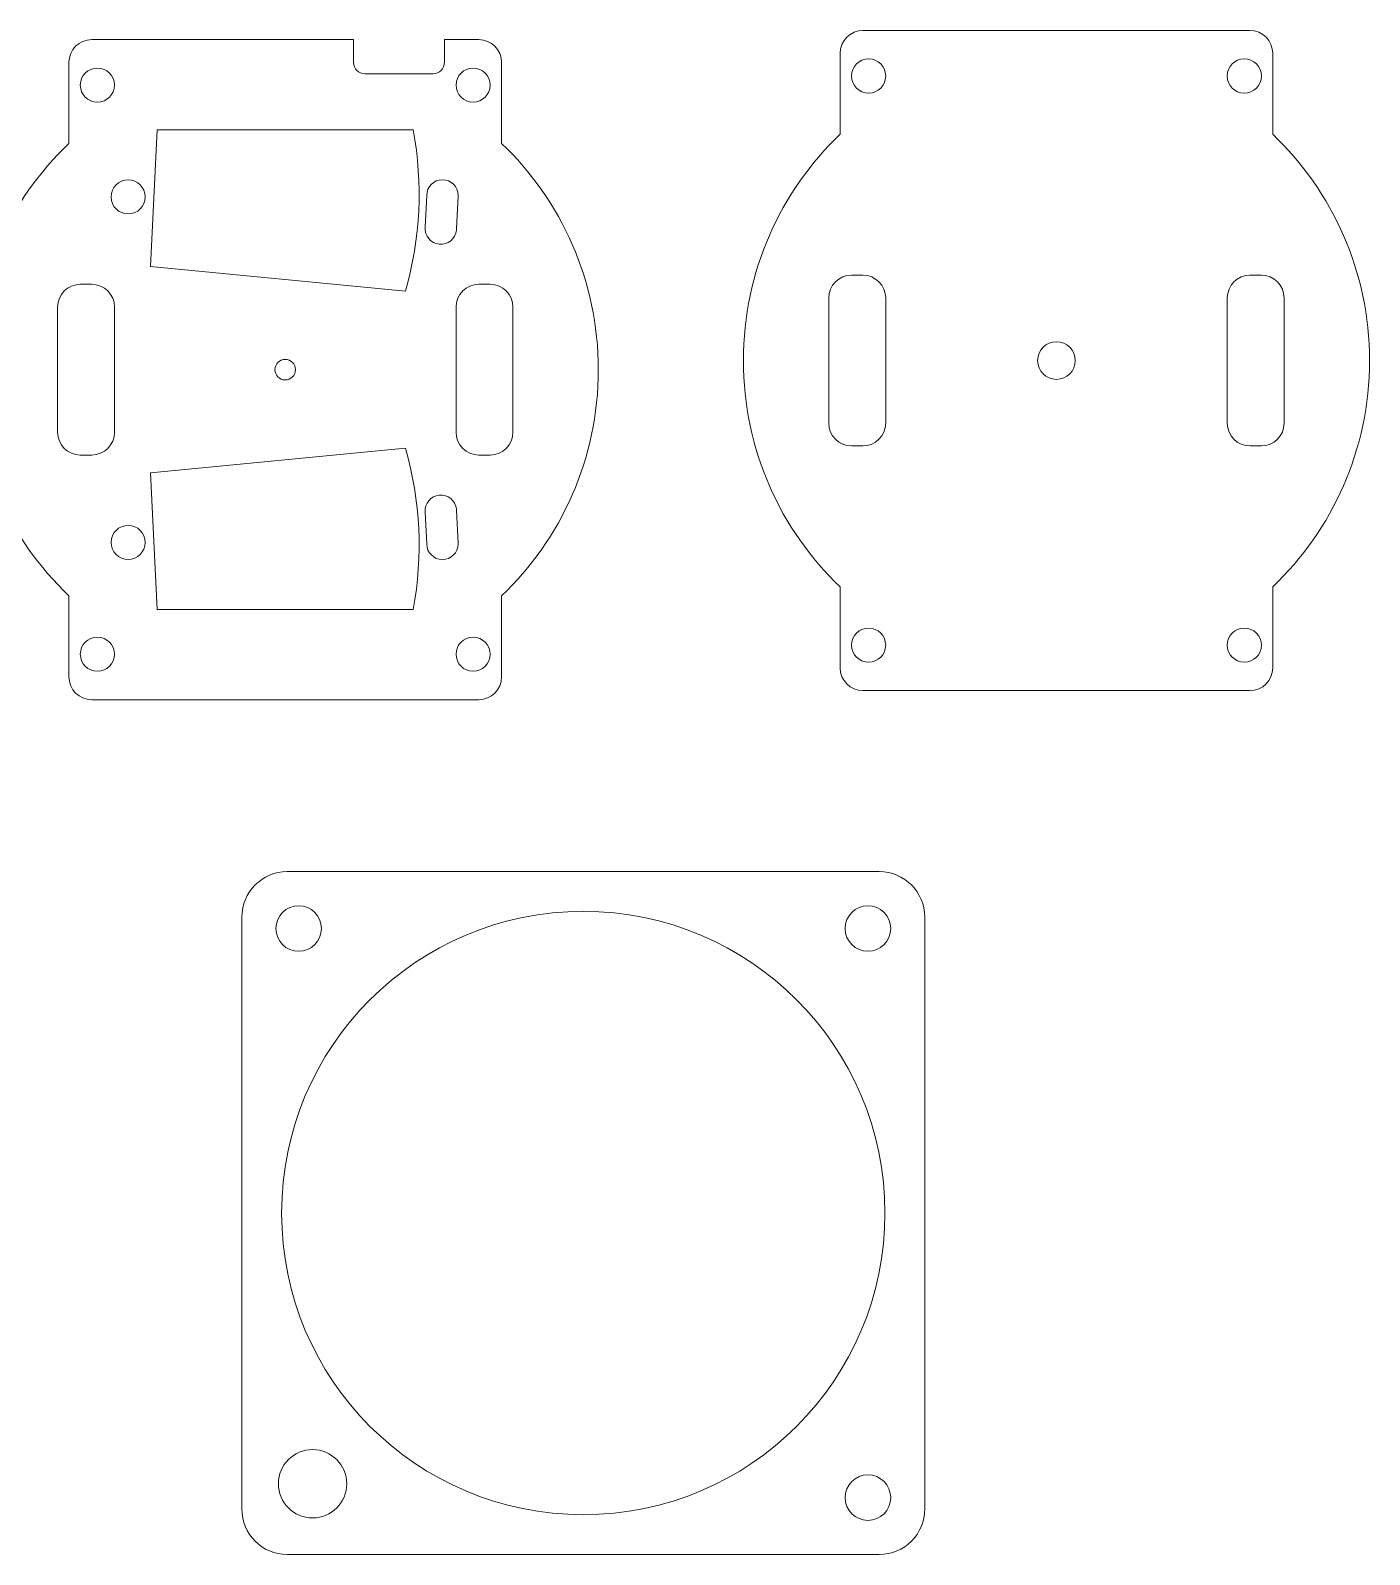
# Model space of a CAD drawing. Header units: millimetres. Extents: x -129 to 122, y -58 to 76.
# Drawn here: x 4.3 to 121.9, y -58.1 to 75.8 of the extents above; entities that cross this region are included whole.
import ezdxf

# ---------------------------------------------------------------- set-up
doc = ezdxf.new("R2010")
doc.units = ezdxf.units.MM
doc.header["$MEASUREMENT"] = 0
doc.layers.add('Layer 1', color=7, linetype='Continuous')

msp = doc.modelspace()

# ---------------------------------------------------------------- linework, layer by layer
at = {"layer": 'Layer 1', "lineweight": 9}
for centre, major_axis in [((10.2048, 71.0213), (0, 1.5)), ((43.2048, 71.0213), (0, 1.5)), ((77.9468, 71.8196), (0, 1.5)), ((110.9468, 71.8196), (0, 1.5)), ((94.4468, 46.8196), (0, 1.65)), ((26.7048, 46.0213), (0, 0.9)), ((77.9468, 21.8196), (0, 1.5)), ((110.9468, 21.8196), (0, 1.5)), ((10.2048, 21.0213), (0, 1.5)), ((43.2048, 21.0213), (0, 1.5)), ((27.8858, -3.0757), (0, 2)), ((77.8858, -3.0757), (0, 2)), ((29.1042, -51.8573), (0, 3)), ((77.8858, -53.0757), (0, 2))]:
    msp.add_ellipse(centre, major_axis=major_axis, ratio=1, dxfattribs=at)
at = {"layer": 'Layer 1', "color": 2, "lineweight": 9}
msp.add_ellipse((52.8858, -28.0757), major_axis=(0, 26.5), ratio=1, dxfattribs=at)
at = {"layer": 'Layer 1', "lineweight": 9}
for points, knots in [([(45.7048, 73.0213), (45.7048, 73.0213), (45.7048, 65.9023), (45.7048, 65.9023), (45.7048, 65.9023), (50.9424, 60.8953), (54.2048, 53.8393), (54.2048, 46.0213), (54.2048, 46.0213), (54.2048, 38.2033), (50.9424, 31.1473), (45.7048, 26.1403), (45.7048, 26.1403), (45.7048, 26.1403), (45.7048, 19.0213), (45.7048, 19.0213), (45.7048, 19.0213), (45.7048, 17.9213), (44.8048, 17.0213), (43.7048, 17.0213), (43.7048, 17.0213), (43.7048, 17.0213), (9.7048, 17.0213), (9.7048, 17.0213), (9.7048, 17.0213), (8.6048, 17.0213), (7.7048, 17.9213), (7.7048, 19.0213), (7.7048, 19.0213), (7.7048, 19.0213), (7.7048, 26.1403), (7.7048, 26.1403), (7.7048, 26.1403), (2.4672, 31.1473), (-0.7952, 38.2033), (-0.7952, 46.0213), (-0.7952, 46.0213), (-0.7952, 53.8393), (2.4672, 60.8953), (7.7048, 65.9023), (7.7048, 65.9023), (7.7048, 65.9023), (7.7048, 73.0213), (7.7048, 73.0213), (7.7048, 73.0213), (7.7048, 74.1213), (8.6048, 75.0213), (9.7048, 75.0213), (9.7048, 75.0213), (9.7048, 75.0213), (32.6957, 75.0213), (32.6957, 75.0213), (32.6957, 75.0213), (32.6957, 75.0213), (32.6957, 73.0213), (32.6957, 73.0213), (32.6957, 73.0213), (32.6957, 72.4713), (33.1457, 72.0213), (33.6957, 72.0213), (33.6957, 72.0213), (33.6957, 72.0213), (39.6957, 72.0213), (39.6957, 72.0213), (39.6957, 72.0213), (40.2457, 72.0213), (40.6957, 72.4713), (40.6957, 73.0213), (40.6957, 73.0213), (40.6957, 73.0213), (40.6957, 75.0213), (40.6957, 75.0213), (40.6957, 75.0213), (40.6957, 75.0213), (43.7048, 75.0213), (43.7048, 75.0213), (43.7048, 75.0213), (44.8048, 75.0213), (45.7048, 74.1213), (45.7048, 73.0213)], [0, 0, 0, 0, 0.04761905, 0.04761905, 0.04761905, 0.04761905, 0.0952381, 0.0952381, 0.0952381, 0.0952381, 0.14285714, 0.14285714, 0.14285714, 0.14285714, 0.19047619, 0.19047619, 0.19047619, 0.19047619, 0.23809524, 0.23809524, 0.23809524, 0.23809524, 0.28571429, 0.28571429, 0.28571429, 0.28571429, 0.33333333, 0.33333333, 0.33333333, 0.33333333, 0.38095238, 0.38095238, 0.38095238, 0.38095238, 0.42857143, 0.42857143, 0.42857143, 0.42857143, 0.47619048, 0.47619048, 0.47619048, 0.47619048, 0.52380952, 0.52380952, 0.52380952, 0.52380952, 0.57142857, 0.57142857, 0.57142857, 0.57142857, 0.61904762, 0.61904762, 0.61904762, 0.61904762, 0.66666667, 0.66666667, 0.66666667, 0.66666667, 0.71428571, 0.71428571, 0.71428571, 0.71428571, 0.76190476, 0.76190476, 0.76190476, 0.76190476, 0.80952381, 0.80952381, 0.80952381, 0.80952381, 0.85714286, 0.85714286, 0.85714286, 0.85714286, 0.9047619, 0.9047619, 0.9047619, 0.9047619, 1, 1, 1, 1]), ([(113.4468, 73.8196), (113.4468, 73.8196), (113.4468, 66.7006), (113.4468, 66.7006), (113.4468, 66.7006), (118.6844, 61.6936), (121.9468, 54.6376), (121.9468, 46.8196), (121.9468, 46.8196), (121.9468, 39.0016), (118.6844, 31.9456), (113.4468, 26.9386), (113.4468, 26.9386), (113.4468, 26.9386), (113.4468, 19.8196), (113.4468, 19.8196), (113.4468, 19.8196), (113.4468, 18.7196), (112.5468, 17.8196), (111.4468, 17.8196), (111.4468, 17.8196), (111.4468, 17.8196), (77.4468, 17.8196), (77.4468, 17.8196), (77.4468, 17.8196), (76.3468, 17.8196), (75.4468, 18.7196), (75.4468, 19.8196), (75.4468, 19.8196), (75.4468, 19.8196), (75.4468, 26.9386), (75.4468, 26.9386), (75.4468, 26.9386), (70.2092, 31.9456), (66.9468, 39.0016), (66.9468, 46.8196), (66.9468, 46.8196), (66.9468, 54.6376), (70.2092, 61.6936), (75.4468, 66.7006), (75.4468, 66.7006), (75.4468, 66.7006), (75.4468, 73.8196), (75.4468, 73.8196), (75.4468, 73.8196), (75.4468, 74.9196), (76.3468, 75.8196), (77.4468, 75.8196), (77.4468, 75.8196), (77.4468, 75.8196), (111.4468, 75.8196), (111.4468, 75.8196), (111.4468, 75.8196), (112.5468, 75.8196), (113.4468, 74.9196), (113.4468, 73.8196)], [0, 0, 0, 0, 0.06666667, 0.06666667, 0.06666667, 0.06666667, 0.13333333, 0.13333333, 0.13333333, 0.13333333, 0.2, 0.2, 0.2, 0.2, 0.26666667, 0.26666667, 0.26666667, 0.26666667, 0.33333333, 0.33333333, 0.33333333, 0.33333333, 0.4, 0.4, 0.4, 0.4, 0.46666667, 0.46666667, 0.46666667, 0.46666667, 0.53333333, 0.53333333, 0.53333333, 0.53333333, 0.6, 0.6, 0.6, 0.6, 0.66666667, 0.66666667, 0.66666667, 0.66666667, 0.73333333, 0.73333333, 0.73333333, 0.73333333, 0.8, 0.8, 0.8, 0.8, 0.86666667, 0.86666667, 0.86666667, 0.86666667, 1, 1, 1, 1]), ([(76.4468, 54.3196), (76.4468, 54.3196), (77.4468, 54.3196), (77.4468, 54.3196), (77.4468, 54.3196), (78.5468, 54.3196), (79.4468, 53.4196), (79.4468, 52.3196), (79.4468, 52.3196), (79.4468, 52.3196), (79.4468, 41.3196), (79.4468, 41.3196), (79.4468, 41.3196), (79.4468, 40.2196), (78.5468, 39.3196), (77.4468, 39.3196), (77.4468, 39.3196), (77.4468, 39.3196), (76.4468, 39.3196), (76.4468, 39.3196), (76.4468, 39.3196), (75.3468, 39.3196), (74.4468, 40.2196), (74.4468, 41.3196), (74.4468, 41.3196), (74.4468, 41.3196), (74.4468, 52.3196), (74.4468, 52.3196), (74.4468, 52.3196), (74.4468, 53.4196), (75.3468, 54.3196), (76.4468, 54.3196)], [0, 0, 0, 0, 0.11111111, 0.11111111, 0.11111111, 0.11111111, 0.22222222, 0.22222222, 0.22222222, 0.22222222, 0.33333333, 0.33333333, 0.33333333, 0.33333333, 0.44444444, 0.44444444, 0.44444444, 0.44444444, 0.55555556, 0.55555556, 0.55555556, 0.55555556, 0.66666667, 0.66666667, 0.66666667, 0.66666667, 0.77777778, 0.77777778, 0.77777778, 0.77777778, 1, 1, 1, 1]), ([(111.4468, 54.3196), (111.4468, 54.3196), (112.4468, 54.3196), (112.4468, 54.3196), (112.4468, 54.3196), (113.5468, 54.3196), (114.4468, 53.4196), (114.4468, 52.3196), (114.4468, 52.3196), (114.4468, 52.3196), (114.4468, 41.3196), (114.4468, 41.3196), (114.4468, 41.3196), (114.4468, 40.2196), (113.5468, 39.3196), (112.4468, 39.3196), (112.4468, 39.3196), (112.4468, 39.3196), (111.4468, 39.3196), (111.4468, 39.3196), (111.4468, 39.3196), (110.3468, 39.3196), (109.4468, 40.2196), (109.4468, 41.3196), (109.4468, 41.3196), (109.4468, 41.3196), (109.4468, 52.3196), (109.4468, 52.3196), (109.4468, 52.3196), (109.4468, 53.4196), (110.3468, 54.3196), (111.4468, 54.3196)], [0, 0, 0, 0, 0.11111111, 0.11111111, 0.11111111, 0.11111111, 0.22222222, 0.22222222, 0.22222222, 0.22222222, 0.33333333, 0.33333333, 0.33333333, 0.33333333, 0.44444444, 0.44444444, 0.44444444, 0.44444444, 0.55555556, 0.55555556, 0.55555556, 0.55555556, 0.66666667, 0.66666667, 0.66666667, 0.66666667, 0.77777778, 0.77777778, 0.77777778, 0.77777778, 1, 1, 1, 1]), ([(8.7048, 53.5213), (8.7048, 53.5213), (9.7048, 53.5213), (9.7048, 53.5213), (9.7048, 53.5213), (10.8048, 53.5213), (11.7048, 52.6213), (11.7048, 51.5213), (11.7048, 51.5213), (11.7048, 51.5213), (11.7048, 40.5213), (11.7048, 40.5213), (11.7048, 40.5213), (11.7048, 39.4213), (10.8048, 38.5213), (9.7048, 38.5213), (9.7048, 38.5213), (9.7048, 38.5213), (8.7048, 38.5213), (8.7048, 38.5213), (8.7048, 38.5213), (7.6048, 38.5213), (6.7048, 39.4213), (6.7048, 40.5213), (6.7048, 40.5213), (6.7048, 40.5213), (6.7048, 51.5213), (6.7048, 51.5213), (6.7048, 51.5213), (6.7048, 52.6213), (7.6048, 53.5213), (8.7048, 53.5213)], [0, 0, 0, 0, 0.11111111, 0.11111111, 0.11111111, 0.11111111, 0.22222222, 0.22222222, 0.22222222, 0.22222222, 0.33333333, 0.33333333, 0.33333333, 0.33333333, 0.44444444, 0.44444444, 0.44444444, 0.44444444, 0.55555556, 0.55555556, 0.55555556, 0.55555556, 0.66666667, 0.66666667, 0.66666667, 0.66666667, 0.77777778, 0.77777778, 0.77777778, 0.77777778, 1, 1, 1, 1]), ([(43.7048, 53.5213), (43.7048, 53.5213), (44.7048, 53.5213), (44.7048, 53.5213), (44.7048, 53.5213), (45.8048, 53.5213), (46.7048, 52.6213), (46.7048, 51.5213), (46.7048, 51.5213), (46.7048, 51.5213), (46.7048, 40.5213), (46.7048, 40.5213), (46.7048, 40.5213), (46.7048, 39.4213), (45.8048, 38.5213), (44.7048, 38.5213), (44.7048, 38.5213), (44.7048, 38.5213), (43.7048, 38.5213), (43.7048, 38.5213), (43.7048, 38.5213), (42.6048, 38.5213), (41.7048, 39.4213), (41.7048, 40.5213), (41.7048, 40.5213), (41.7048, 40.5213), (41.7048, 51.5213), (41.7048, 51.5213), (41.7048, 51.5213), (41.7048, 52.6213), (42.6048, 53.5213), (43.7048, 53.5213)], [0, 0, 0, 0, 0.11111111, 0.11111111, 0.11111111, 0.11111111, 0.22222222, 0.22222222, 0.22222222, 0.22222222, 0.33333333, 0.33333333, 0.33333333, 0.33333333, 0.44444444, 0.44444444, 0.44444444, 0.44444444, 0.55555556, 0.55555556, 0.55555556, 0.55555556, 0.66666667, 0.66666667, 0.66666667, 0.66666667, 0.77777778, 0.77777778, 0.77777778, 0.77777778, 1, 1, 1, 1]), ([(26.8859, 1.9243), (26.8859, 1.9243), (78.8857, 1.9243), (78.8857, 1.9243), (78.8857, 1.9243), (81.0858, 1.9243), (82.8858, 0.1243), (82.8858, -2.0757), (82.8858, -2.0757), (82.8858, -2.0757), (82.8858, -54.0757), (82.8858, -54.0757), (82.8858, -54.0757), (82.8858, -56.2757), (81.0858, -58.0757), (78.8857, -58.0757), (78.8857, -58.0757), (78.8857, -58.0757), (26.8859, -58.0757), (26.8859, -58.0757), (26.8859, -58.0757), (24.6858, -58.0757), (22.8858, -56.2757), (22.8858, -54.0757), (22.8858, -54.0757), (22.8858, -54.0757), (22.8858, -2.0757), (22.8858, -2.0757), (22.8858, -2.0757), (22.8858, 0.1243), (24.6858, 1.9243), (26.8859, 1.9243)], [0, 0, 0, 0, 0.11111111, 0.11111111, 0.11111111, 0.11111111, 0.22222222, 0.22222222, 0.22222222, 0.22222222, 0.33333333, 0.33333333, 0.33333333, 0.33333333, 0.44444444, 0.44444444, 0.44444444, 0.44444444, 0.55555556, 0.55555556, 0.55555556, 0.55555556, 0.66666667, 0.66666667, 0.66666667, 0.66666667, 0.77777778, 0.77777778, 0.77777778, 0.77777778, 1, 1, 1, 1])]:
    msp.add_open_spline(points, degree=3, knots=knots, dxfattribs=at)
at = {"layer": 'Layer 1', "color": 250, "lineweight": 9}
for points, knots in [([(14.8748, 55.0806), (14.8748, 55.0806), (37.2703, 52.914), (37.2703, 52.914), (37.2703, 52.914), (38.59, 57.6005), (38.8068, 62.3289), (37.9548, 67.0987), (37.9548, 67.0987), (37.9548, 67.0987), (15.4548, 67.0987), (15.4548, 67.0987), (15.4548, 67.0987), (15.4548, 67.0987), (14.8748, 55.0806), (14.8748, 55.0806)], [0, 0, 0, 0, 0.2, 0.2, 0.2, 0.2, 0.4, 0.4, 0.4, 0.4, 0.6, 0.6, 0.6, 0.6, 1, 1, 1, 1]), ([(14.4049, 61.1987), (14.4049, 60.3702), (13.7332, 59.6987), (12.9049, 59.6987), (12.9049, 59.6987), (12.0766, 59.6987), (11.4049, 60.3702), (11.4049, 61.1987), (11.4049, 61.1987), (11.4049, 62.0272), (12.0766, 62.6987), (12.9049, 62.6987), (12.9049, 62.6987), (13.7332, 62.6987), (14.4049, 62.0272), (14.4049, 61.1987)], [0, 0, 0, 0, 0.2, 0.2, 0.2, 0.2, 0.4, 0.4, 0.4, 0.4, 0.6, 0.6, 0.6, 0.6, 1, 1, 1, 1]), ([(41.7452, 58.4087), (41.7452, 58.4087), (41.8844, 61.2635), (41.8844, 61.2635), (41.8844, 61.2635), (41.8855, 61.2861), (41.8861, 61.3087), (41.8861, 61.3316), (41.8861, 61.3316), (41.8861, 62.091), (41.2704, 62.7066), (40.5111, 62.7066), (40.5111, 62.7066), (39.7518, 62.7066), (39.1361, 62.091), (39.1361, 61.3316), (39.1361, 61.3316), (39.1361, 61.3316), (39.0015, 58.5405), (39.0015, 58.5405), (39.0015, 58.5405), (38.9283, 57.7846), (39.4819, 57.1127), (40.2377, 57.0395), (40.2377, 57.0395), (40.9935, 56.9663), (41.6654, 57.5198), (41.7387, 58.2757), (41.7387, 58.2757), (41.743, 58.3203), (41.7452, 58.3647), (41.7452, 58.4087)], [0, 0, 0, 0, 0.11111111, 0.11111111, 0.11111111, 0.11111111, 0.22222222, 0.22222222, 0.22222222, 0.22222222, 0.33333333, 0.33333333, 0.33333333, 0.33333333, 0.44444444, 0.44444444, 0.44444444, 0.44444444, 0.55555556, 0.55555556, 0.55555556, 0.55555556, 0.66666667, 0.66666667, 0.66666667, 0.66666667, 0.77777778, 0.77777778, 0.77777778, 0.77777778, 1, 1, 1, 1]), ([(14.8748, 36.962), (14.8748, 36.962), (37.2703, 39.1286), (37.2703, 39.1286), (37.2703, 39.1286), (38.59, 34.4421), (38.8068, 29.7137), (37.9548, 24.9439), (37.9548, 24.9439), (37.9548, 24.9439), (15.4548, 24.9439), (15.4548, 24.9439), (15.4548, 24.9439), (15.4548, 24.9439), (14.8748, 36.962), (14.8748, 36.962)], [0, 0, 0, 0, 0.2, 0.2, 0.2, 0.2, 0.4, 0.4, 0.4, 0.4, 0.6, 0.6, 0.6, 0.6, 1, 1, 1, 1]), ([(41.7452, 33.6339), (41.7452, 33.6339), (41.8845, 30.7791), (41.8845, 30.7791), (41.8845, 30.7791), (41.8855, 30.7565), (41.8861, 30.7339), (41.8861, 30.711), (41.8861, 30.711), (41.8861, 29.9516), (41.2704, 29.336), (40.5111, 29.336), (40.5111, 29.336), (39.7518, 29.336), (39.1361, 29.9516), (39.1361, 30.711), (39.1361, 30.711), (39.1361, 30.711), (39.0015, 33.5021), (39.0015, 33.5021), (39.0015, 33.5021), (38.9284, 34.258), (39.4819, 34.9299), (40.2377, 35.0031), (40.2377, 35.0031), (40.9935, 35.0762), (41.6654, 34.5228), (41.7387, 33.7669), (41.7387, 33.7669), (41.743, 33.7223), (41.7452, 33.6779), (41.7452, 33.6339)], [0, 0, 0, 0, 0.11111111, 0.11111111, 0.11111111, 0.11111111, 0.22222222, 0.22222222, 0.22222222, 0.22222222, 0.33333333, 0.33333333, 0.33333333, 0.33333333, 0.44444444, 0.44444444, 0.44444444, 0.44444444, 0.55555556, 0.55555556, 0.55555556, 0.55555556, 0.66666667, 0.66666667, 0.66666667, 0.66666667, 0.77777778, 0.77777778, 0.77777778, 0.77777778, 1, 1, 1, 1]), ([(14.4049, 30.8439), (14.4049, 31.6724), (13.7332, 32.3439), (12.9049, 32.3439), (12.9049, 32.3439), (12.0766, 32.3439), (11.4049, 31.6724), (11.4049, 30.8439), (11.4049, 30.8439), (11.4049, 30.0154), (12.0766, 29.3439), (12.9049, 29.3439), (12.9049, 29.3439), (13.7332, 29.3439), (14.4049, 30.0154), (14.4049, 30.8439)], [0, 0, 0, 0, 0.2, 0.2, 0.2, 0.2, 0.4, 0.4, 0.4, 0.4, 0.6, 0.6, 0.6, 0.6, 1, 1, 1, 1])]:
    msp.add_open_spline(points, degree=3, knots=knots, dxfattribs=at)

doc.saveas('drawing.dxf')
